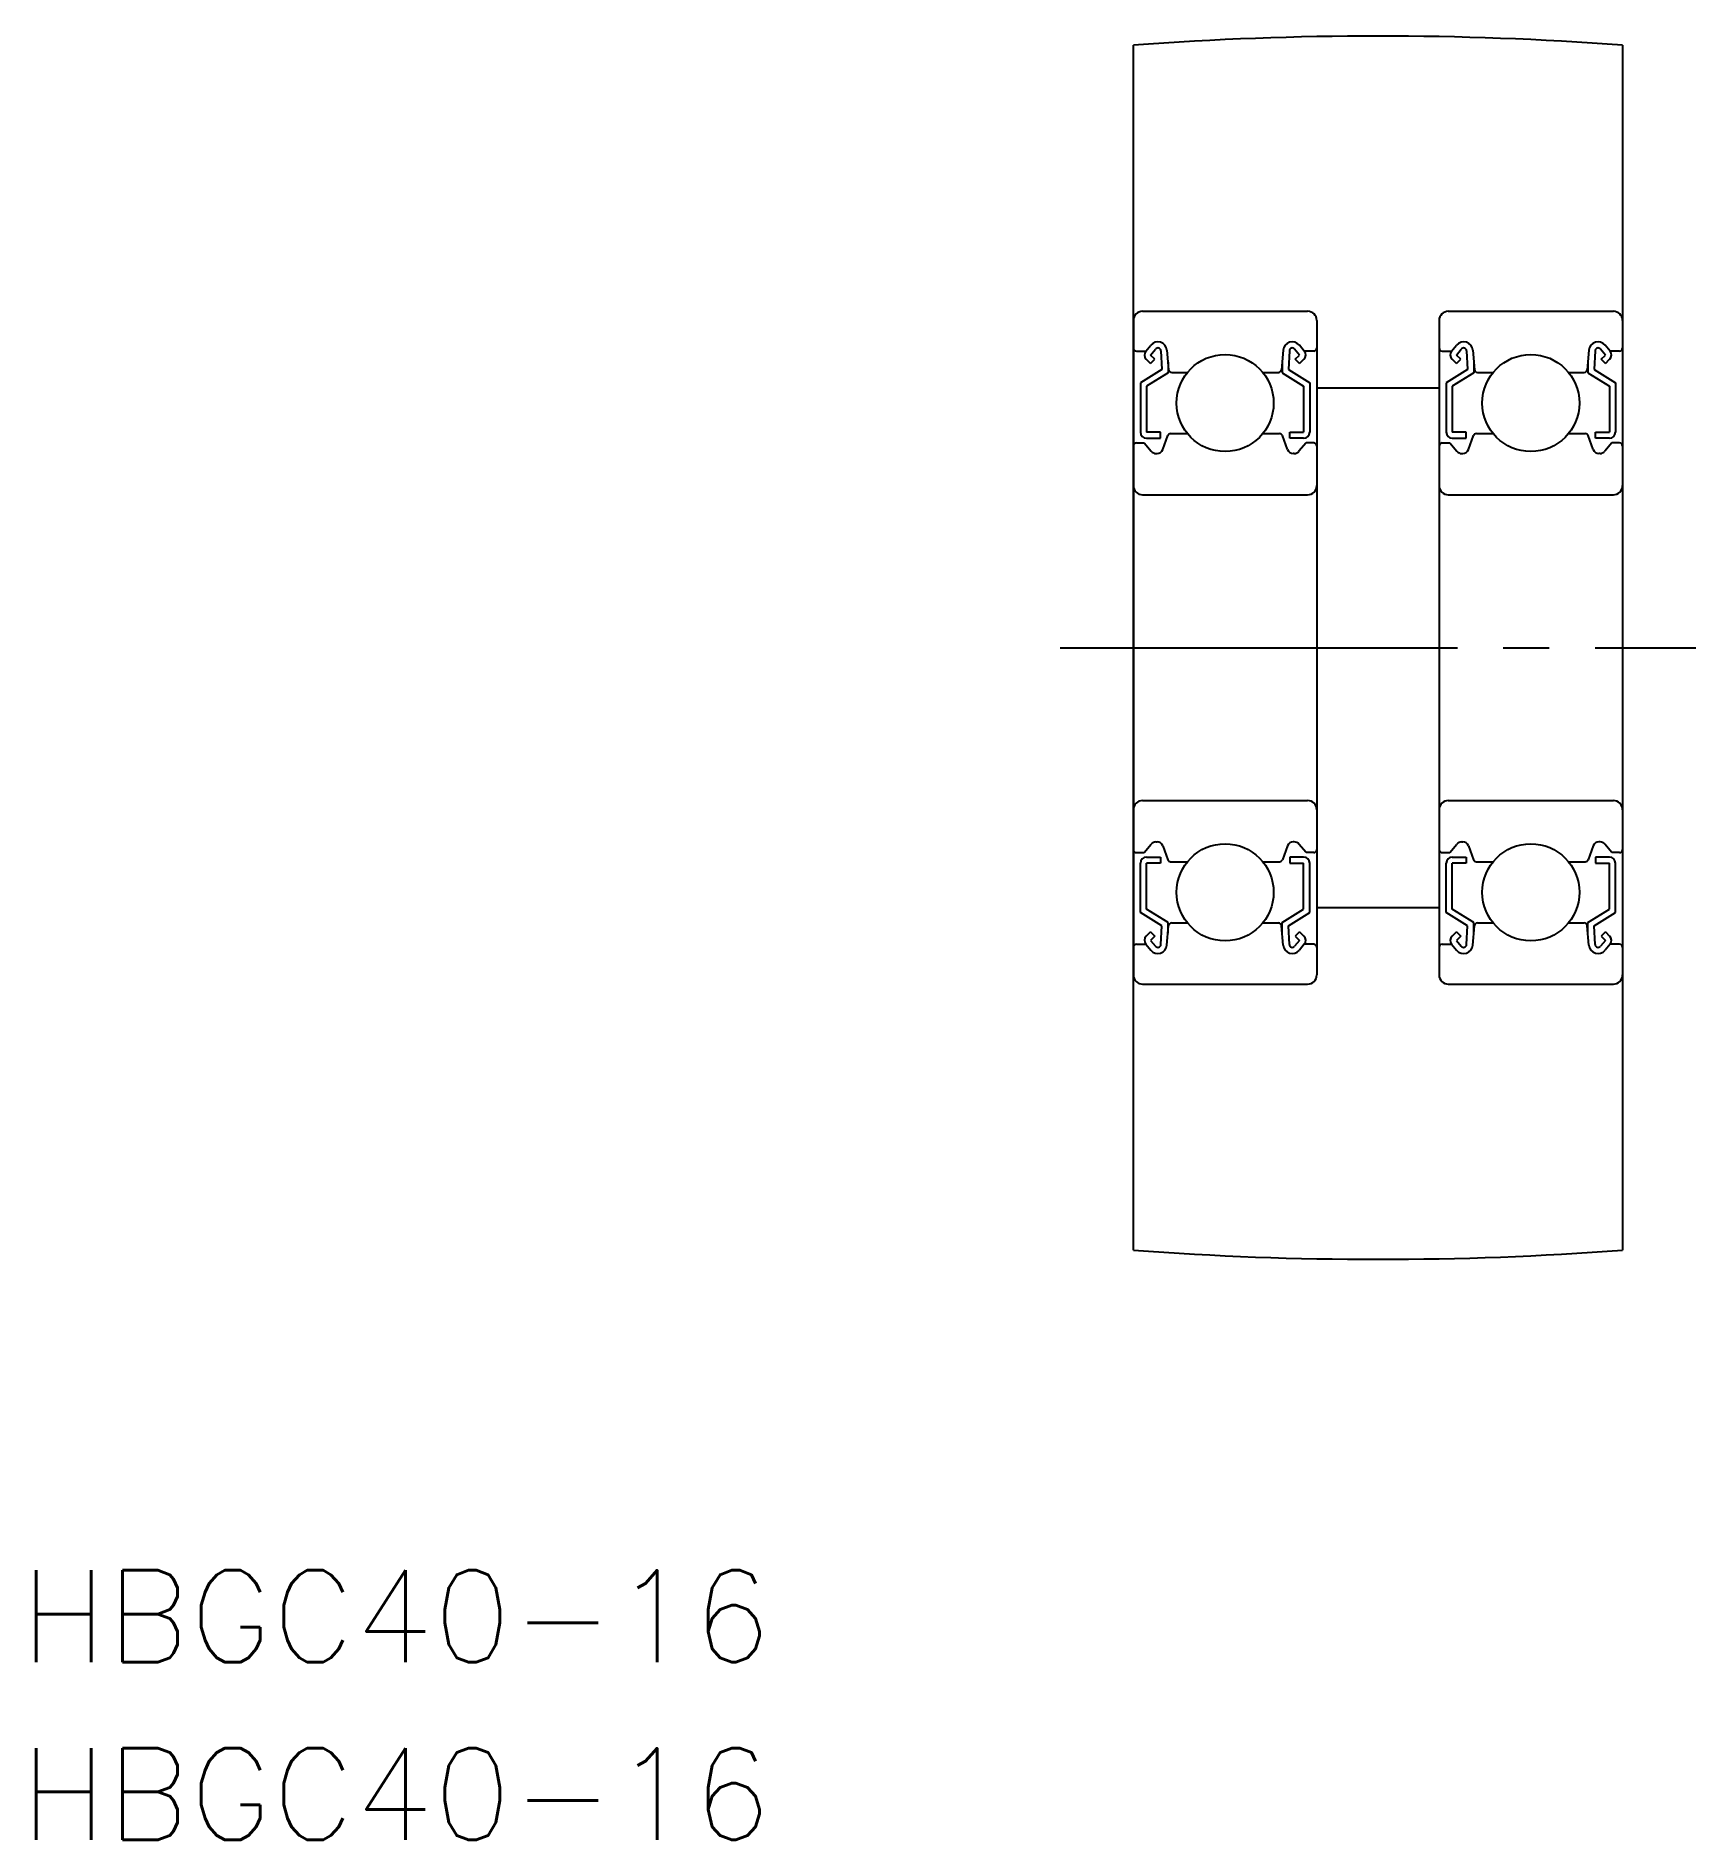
# Model space of a CAD drawing. Extents: x 14 to 68.3, y 174.4 to 233.3.
import ezdxf
from ezdxf.enums import TextEntityAlignment as Align

# ---------------------------------------------------------------- set-up
doc = ezdxf.new("R2010")
doc.units = 0
doc.linetypes.add('CENTER', pattern=[17.5, 13, -1.5, 1.5, -1.5])
doc.layers.get('0').update_dxf_attribs({"linetype": 'CONTINUOUS'})
doc.layers.add('CENTER', color=1, linetype='CENTER')
doc.styles.get("Standard").update_dxf_attribs({"font": 'txt.shx', "bigfont": '@extfont2.shx'})

msp = doc.modelspace()

# ---------------------------------------------------------------- linework, layer by layer
at = {"color": 7, "linetype": 'CONTINUOUS'}
for p, q in [((49.893, 209.879), (49.893, 233.039)), ((65.893, 233.039), (65.893, 193.639)), ((50.193, 224.339), (55.593, 224.339)), ((60.193, 224.339), (65.593, 224.339)), ((49.893, 224.039), (49.893, 202.639)), ((55.893, 224.039), (55.893, 202.639)), ((59.893, 224.039), (59.893, 202.639)), ((65.893, 224.039), (65.893, 202.639)), ((49.993, 223.039), (50.303, 223.039)), ((50.303, 223.039), (50.465, 223.232)), ((50.456, 222.91), (50.619, 223.104)), ((50.792, 223.049), (50.825, 222.437)), ((50.991, 223.067), (51.046, 222.43)), ((54.795, 223.067), (54.74, 222.43)), ((54.994, 223.049), (54.961, 222.437)), ((55.33, 222.91), (55.167, 223.104)), ((55.483, 223.039), (55.321, 223.232)), ((55.793, 223.039), (55.483, 223.039)), ((59.993, 223.039), (60.303, 223.039)), ((60.303, 223.039), (60.465, 223.232)), ((60.456, 222.91), (60.619, 223.104)), ((60.792, 223.049), (60.825, 222.437)), ((60.991, 223.067), (61.046, 222.43)), ((64.795, 223.067), (64.74, 222.43)), ((64.994, 223.049), (64.961, 222.437)), ((65.33, 222.91), (65.167, 223.104)), ((65.483, 223.039), (65.321, 223.232)), ((65.793, 223.039), (65.483, 223.039)), ((50.825, 222.437), (50.125, 222)), ((50.456, 222.628), (50.315, 222.769)), ((50.598, 222.769), (50.456, 222.91)), ((50.456, 222.628), (50.598, 222.769)), ((51.025, 222.673), (51.025, 222.326)), ((54.761, 222.673), (54.761, 222.326)), ((54.961, 222.437), (55.661, 222)), ((55.188, 222.769), (55.33, 222.91)), ((55.33, 222.628), (55.188, 222.769)), ((55.33, 222.628), (55.471, 222.769)), ((60.825, 222.437), (60.125, 222)), ((60.456, 222.628), (60.315, 222.769)), ((60.598, 222.769), (60.456, 222.91)), ((60.456, 222.628), (60.598, 222.769)), ((61.025, 222.673), (61.025, 222.326)), ((64.761, 222.673), (64.761, 222.326)), ((64.961, 222.437), (65.661, 222)), ((65.188, 222.769), (65.33, 222.91)), ((65.33, 222.628), (65.188, 222.769)), ((65.33, 222.628), (65.471, 222.769)), ((50.125, 222), (50.125, 220.389)), ((51.025, 222.326), (50.325, 221.889)), ((50.325, 221.889), (50.325, 220.389)), ((51.146, 222.339), (51.66, 222.339)), ((54.126, 222.339), (54.64, 222.339)), ((54.761, 222.326), (55.461, 221.889)), ((55.461, 221.889), (55.461, 220.389)), ((55.661, 222), (55.661, 220.389)), ((55.893, 221.839), (59.893, 221.839)), ((60.125, 222), (60.125, 220.389)), ((61.025, 222.326), (60.325, 221.889)), ((60.325, 221.889), (60.325, 220.389)), ((61.146, 222.339), (61.66, 222.339)), ((64.126, 222.339), (64.64, 222.339)), ((64.761, 222.326), (65.461, 221.889)), ((65.461, 221.889), (65.461, 220.389)), ((65.661, 222), (65.661, 220.389)), ((49.893, 193.639), (49.893, 220.539)), ((49.993, 220.039), (50.243, 220.039)), ((50.243, 220.039), (50.477, 219.76)), ((50.775, 220.389), (50.325, 220.389)), ((50.325, 220.189), (50.775, 220.189)), ((50.775, 220.189), (50.775, 220.389)), ((50.854, 219.821), (51.018, 220.273)), ((51.112, 220.339), (51.66, 220.339)), ((54.126, 220.339), (54.674, 220.339)), ((54.932, 219.821), (54.768, 220.273)), ((55.011, 220.389), (55.461, 220.389)), ((55.011, 220.189), (55.011, 220.389)), ((55.461, 220.189), (55.011, 220.189)), ((55.543, 220.039), (55.309, 219.76)), ((55.793, 220.039), (55.543, 220.039)), ((59.993, 220.039), (60.243, 220.039)), ((60.243, 220.039), (60.477, 219.76)), ((60.775, 220.389), (60.325, 220.389)), ((60.325, 220.189), (60.775, 220.189)), ((60.775, 220.189), (60.775, 220.389)), ((60.854, 219.821), (61.018, 220.273)), ((61.112, 220.339), (61.66, 220.339)), ((64.126, 220.339), (64.674, 220.339)), ((64.932, 219.821), (64.768, 220.273)), ((65.011, 220.389), (65.461, 220.389)), ((65.011, 220.189), (65.011, 220.389)), ((65.461, 220.189), (65.011, 220.189)), ((65.543, 220.039), (65.309, 219.76)), ((65.793, 220.039), (65.543, 220.039)), ((50.63, 219.689), (50.666, 219.689)), ((55.156, 219.689), (55.12, 219.689)), ((60.63, 219.689), (60.666, 219.689)), ((65.156, 219.689), (65.12, 219.689)), ((50.193, 218.339), (55.593, 218.339)), ((60.193, 218.339), (65.593, 218.339)), ((50.193, 208.339), (55.593, 208.339)), ((60.193, 208.339), (65.593, 208.339)), ((49.993, 206.639), (50.243, 206.639)), ((50.243, 206.639), (50.477, 206.918)), ((50.325, 206.489), (50.775, 206.489)), ((50.63, 206.989), (50.666, 206.989)), ((50.775, 206.489), (50.775, 206.289)), ((50.854, 206.857), (51.018, 206.405)), ((54.932, 206.857), (54.768, 206.405)), ((55.461, 206.489), (55.011, 206.489)), ((55.011, 206.489), (55.011, 206.289)), ((55.156, 206.989), (55.12, 206.989)), ((55.543, 206.639), (55.309, 206.918)), ((55.793, 206.639), (55.543, 206.639)), ((59.993, 206.639), (60.243, 206.639)), ((60.243, 206.639), (60.477, 206.918)), ((60.325, 206.489), (60.775, 206.489)), ((60.63, 206.989), (60.666, 206.989)), ((60.775, 206.489), (60.775, 206.289)), ((60.854, 206.857), (61.018, 206.405)), ((64.932, 206.857), (64.768, 206.405)), ((65.461, 206.489), (65.011, 206.489)), ((65.011, 206.489), (65.011, 206.289)), ((65.156, 206.989), (65.12, 206.989)), ((65.543, 206.639), (65.309, 206.918)), ((65.793, 206.639), (65.543, 206.639)), ((50.125, 204.678), (50.125, 206.289)), ((50.325, 204.789), (50.325, 206.289)), ((50.775, 206.289), (50.325, 206.289)), ((51.112, 206.339), (51.66, 206.339)), ((54.126, 206.339), (54.674, 206.339)), ((55.011, 206.289), (55.461, 206.289)), ((55.461, 204.789), (55.461, 206.289)), ((55.661, 204.678), (55.661, 206.289)), ((60.125, 204.678), (60.125, 206.289)), ((60.325, 204.789), (60.325, 206.289)), ((60.775, 206.289), (60.325, 206.289)), ((61.112, 206.339), (61.66, 206.339)), ((64.126, 206.339), (64.674, 206.339)), ((65.011, 206.289), (65.461, 206.289)), ((65.461, 204.789), (65.461, 206.289)), ((65.661, 204.678), (65.661, 206.289)), ((51.025, 204.352), (50.325, 204.789)), ((54.761, 204.352), (55.461, 204.789)), ((55.893, 204.839), (59.893, 204.839)), ((61.025, 204.352), (60.325, 204.789)), ((64.761, 204.352), (65.461, 204.789)), ((50.825, 204.241), (50.125, 204.678)), ((50.675, 204.571), (50.675, 204.571)), ((50.792, 203.629), (50.825, 204.241)), ((50.85, 204.461), (50.85, 204.462)), ((50.991, 203.611), (51.046, 204.248)), ((51.025, 204.005), (51.025, 204.352)), ((51.146, 204.339), (51.66, 204.339)), ((54.126, 204.339), (54.64, 204.339)), ((54.795, 203.611), (54.74, 204.248)), ((54.761, 204.005), (54.761, 204.352)), ((54.961, 204.241), (55.661, 204.678)), ((54.994, 203.629), (54.961, 204.241)), ((60.825, 204.241), (60.125, 204.678)), ((60.675, 204.571), (60.675, 204.571)), ((60.792, 203.629), (60.825, 204.241)), ((60.85, 204.461), (60.85, 204.462)), ((60.991, 203.611), (61.046, 204.248)), ((61.025, 204.005), (61.025, 204.352)), ((61.146, 204.339), (61.66, 204.339)), ((64.126, 204.339), (64.64, 204.339)), ((64.795, 203.611), (64.74, 204.248)), ((64.761, 204.005), (64.761, 204.352)), ((64.961, 204.241), (65.661, 204.678)), ((64.994, 203.629), (64.961, 204.241)), ((49.993, 203.639), (50.303, 203.639)), ((50.303, 203.639), (50.465, 203.446)), ((50.456, 204.05), (50.315, 203.909)), ((50.456, 204.05), (50.598, 203.909)), ((50.598, 203.909), (50.456, 203.768)), ((50.456, 203.768), (50.619, 203.574)), ((55.33, 203.768), (55.167, 203.574)), ((55.33, 204.05), (55.188, 203.909)), ((55.188, 203.909), (55.33, 203.768)), ((55.483, 203.639), (55.321, 203.446)), ((55.33, 204.05), (55.471, 203.909)), ((55.793, 203.639), (55.483, 203.639)), ((59.993, 203.639), (60.303, 203.639)), ((60.303, 203.639), (60.465, 203.446)), ((60.456, 204.05), (60.315, 203.909)), ((60.456, 204.05), (60.598, 203.909)), ((60.598, 203.909), (60.456, 203.768)), ((60.456, 203.768), (60.619, 203.574)), ((65.33, 203.768), (65.167, 203.574)), ((65.33, 204.05), (65.188, 203.909)), ((65.188, 203.909), (65.33, 203.768)), ((65.483, 203.639), (65.321, 203.446)), ((65.33, 204.05), (65.471, 203.909)), ((65.793, 203.639), (65.483, 203.639)), ((50.193, 202.339), (55.593, 202.339)), ((60.193, 202.339), (65.593, 202.339))]:
    msp.add_line(p, q, dxfattribs=at)
for centre in [(52.893, 221.339), (62.893, 221.339), (52.893, 205.339), (62.893, 205.339)]:
    msp.add_circle(centre, 1.587, dxfattribs=at)
for centre, radius, start, end in [((57.893, 126.522), 106.817, 85.70483, 94.29517), ((50.193, 224.039), 0.3, 90, 180), ((55.593, 224.039), 0.3, 0, 90), ((60.193, 224.039), 0.3, 90, 180), ((65.593, 224.039), 0.3, 0, 90), ((49.993, 223.139), 0.1, 180.00005, 270.00003), ((50.456, 222.91), 0.2, 139.86482, 225.00006), ((50.694, 223.041), 0.298, 5.00049, 140.17136), ((50.694, 223.041), 0.0983, 4.66455, 139.97394), ((55.092, 223.041), 0.298, 39.82861, 174.99974), ((55.092, 223.041), 0.0983, 40.02637, 175.33574), ((55.33, 222.91), 0.2, 314.99673, 40.13525), ((55.793, 223.139), 0.1, 269.99948, 359.99126), ((59.993, 223.139), 0.1, 180.00005, 270.00003), ((60.456, 222.91), 0.2, 139.86482, 225.00006), ((60.694, 223.041), 0.298, 5.00049, 140.17136), ((60.694, 223.041), 0.0983, 4.66455, 139.97394), ((65.092, 223.041), 0.298, 39.82861, 174.99974), ((65.092, 223.041), 0.0983, 40.02637, 175.33574), ((65.33, 222.91), 0.2, 314.99673, 40.13525), ((65.793, 223.139), 0.1, 269.99948, 359.99126), ((51.146, 222.439), 0.1, 185.14438, 270.00003), ((54.64, 222.439), 0.1, 269.99948, 354.85568), ((61.146, 222.439), 0.1, 185.14438, 270.00003), ((64.64, 222.439), 0.1, 269.99948, 354.85568), ((49.993, 219.939), 0.1, 89.99951, 180.00005), ((50.325, 220.389), 0.2, 180.00005, 270.00003), ((51.112, 220.239), 0.1, 89.99951, 160.11572), ((54.674, 220.239), 0.1, 19.88452, 90.00024), ((55.461, 220.389), 0.2, 269.99976, 359.99563), ((55.793, 219.939), 0.1, 359.99126, 90.00024), ((59.993, 219.939), 0.1, 89.99951, 180.00005), ((60.325, 220.389), 0.2, 180.00005, 270.00003), ((61.112, 220.239), 0.1, 89.99951, 160.11572), ((64.674, 220.239), 0.1, 19.88452, 90.00024), ((65.461, 220.389), 0.2, 269.99976, 359.99563), ((65.793, 219.939), 0.1, 359.99126, 90.00024), ((50.63, 219.889), 0.2, 220.13838, 270.00003), ((50.666, 219.889), 0.2, 270.00003, 340.11166), ((55.12, 219.889), 0.2, 199.88831, 269.99976), ((55.156, 219.889), 0.2, 269.99976, 319.86147), ((60.63, 219.889), 0.2, 220.13838, 270.00003), ((60.666, 219.889), 0.2, 270.00003, 340.11166), ((65.12, 219.889), 0.2, 199.88831, 269.99976), ((65.156, 219.889), 0.2, 269.99976, 319.86147), ((50.193, 218.639), 0.3, 180, 270), ((55.593, 218.639), 0.3, 270, 0), ((60.193, 218.639), 0.3, 180, 270), ((65.593, 218.639), 0.3, 270, 0), ((50.193, 208.039), 0.3, 90, 180), ((55.593, 208.039), 0.3, 0, 90), ((60.193, 208.039), 0.3, 90, 180), ((65.593, 208.039), 0.3, 0, 90), ((49.993, 206.739), 0.1, 179.99995, 270.00049), ((50.325, 206.289), 0.2, 89.99997, 179.99995), ((50.63, 206.789), 0.2, 89.99997, 139.86162), ((50.666, 206.789), 0.2, 19.88834, 89.99997), ((55.12, 206.789), 0.2, 90.00024, 160.11169), ((55.156, 206.789), 0.2, 40.13853, 90.00024), ((55.461, 206.289), 0.2, 0.00437, 90.00024), ((55.793, 206.739), 0.1, 269.99976, 0.00874), ((59.993, 206.739), 0.1, 179.99995, 270.00049), ((60.325, 206.289), 0.2, 89.99997, 179.99995), ((60.63, 206.789), 0.2, 89.99997, 139.86162), ((60.666, 206.789), 0.2, 19.88834, 89.99997), ((65.12, 206.789), 0.2, 90.00024, 160.11169), ((65.156, 206.789), 0.2, 40.13853, 90.00024), ((65.461, 206.289), 0.2, 0.00437, 90.00024), ((65.793, 206.739), 0.1, 269.99976, 0.00874), ((51.112, 206.439), 0.1, 199.88428, 270.00049), ((54.674, 206.439), 0.1, 269.99976, 340.11548), ((61.112, 206.439), 0.1, 199.88428, 270.00049), ((64.674, 206.439), 0.1, 269.99976, 340.11548), ((51.146, 204.239), 0.1, 89.99997, 174.85562), ((54.64, 204.239), 0.1, 5.14432, 90.00052), ((61.146, 204.239), 0.1, 89.99997, 174.85562), ((64.64, 204.239), 0.1, 5.14432, 90.00052), ((49.993, 203.539), 0.1, 89.99997, 179.99995), ((50.456, 203.768), 0.2, 134.99994, 220.13518), ((50.694, 203.637), 0.298, 219.82864, 354.99951), ((50.694, 203.637), 0.0983, 220.02606, 355.33545), ((55.092, 203.637), 0.298, 185.00026, 320.17139), ((55.092, 203.637), 0.0983, 184.66426, 319.97363), ((55.33, 203.768), 0.2, 319.86475, 45.00327), ((55.793, 203.539), 0.1, 0.00874, 90.00052), ((59.993, 203.539), 0.1, 89.99997, 179.99995), ((60.456, 203.768), 0.2, 134.99994, 220.13518), ((60.694, 203.637), 0.298, 219.82864, 354.99951), ((60.694, 203.637), 0.0983, 220.02606, 355.33545), ((65.092, 203.637), 0.298, 185.00026, 320.17139), ((65.092, 203.637), 0.0983, 184.66426, 319.97363), ((65.33, 203.768), 0.2, 319.86475, 45.00327), ((65.793, 203.539), 0.1, 0.00874, 90.00052), ((50.193, 202.639), 0.3, 180, 270), ((55.593, 202.639), 0.3, 270, 0), ((60.193, 202.639), 0.3, 180, 270), ((65.593, 202.639), 0.3, 270, 0), ((57.893, 300.156), 106.817, 265.70483, 274.29517)]:
    msp.add_arc(centre, radius, start, end, dxfattribs=at)
at = {"layer": 'CENTER', "color": 1, "linetype": 'CENTER'}
msp.add_line((47.493, 213.339), (68.293, 213.339), dxfattribs=at)

# ---------------------------------------------------------------- texts
at = {"color": 7, "linetype": 'CONTINUOUS'}
for p in [(13.487, 181.668), (13.487, 175.852)]:
    msp.add_text('HBGC40-16', height=3, dxfattribs=at).set_placement(p, align=Align.MIDDLE_LEFT)

doc.saveas('drawing.dxf')
